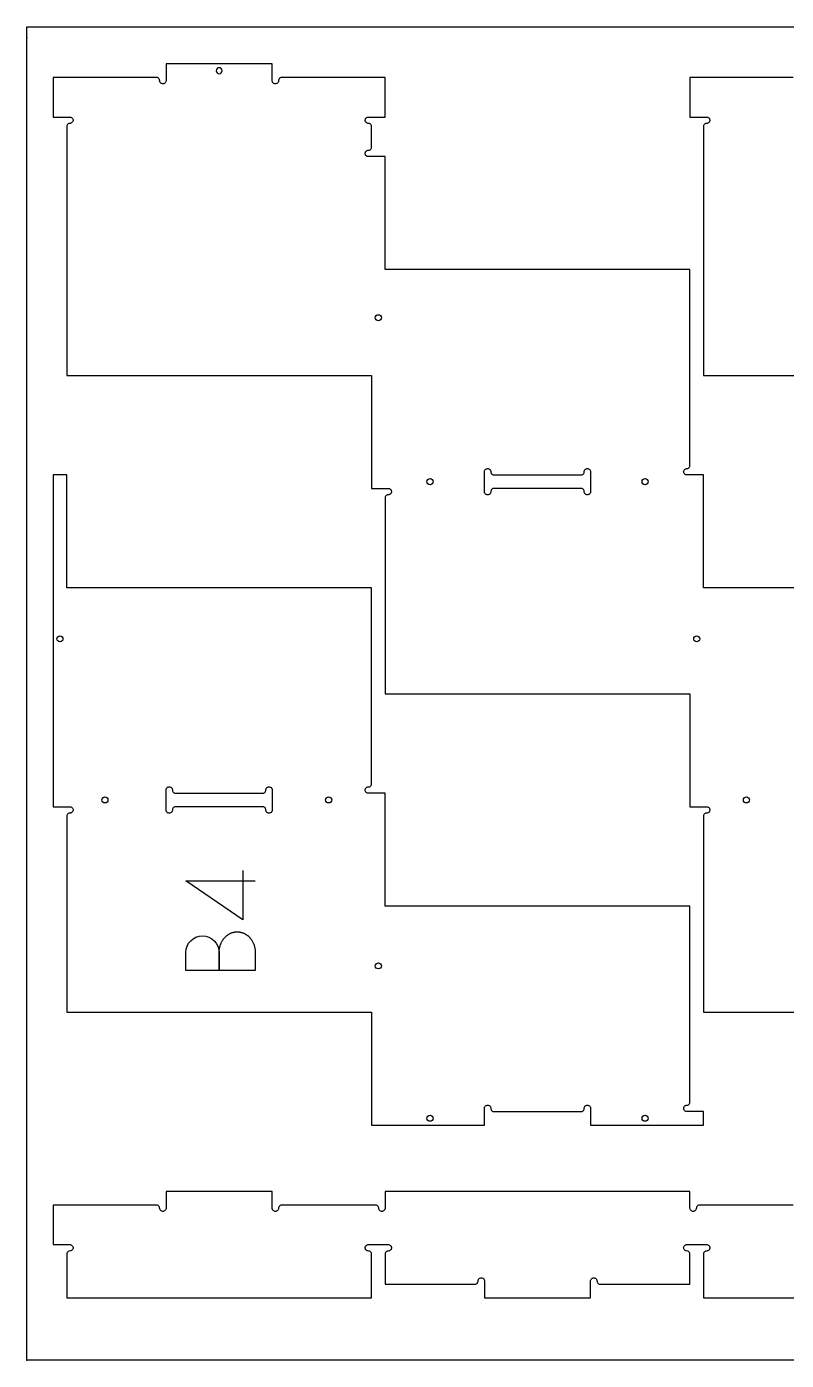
# Model space of a CAD drawing. Header units: inches. Extents: x 0 to 304, y 0 to 160.
# Drawn here: x 0 to 27.33, y 0 to 48 of the extents above; entities that cross this region are included whole.
import ezdxf

# ---------------------------------------------------------------- set-up
doc = ezdxf.new("R2010")
doc.units = ezdxf.units.IN
doc.header["$MEASUREMENT"] = 0
for name, color, linetype in [('000_NOTES', 6, 'Continuous'), ('CUT_HOLE', 1, 'Continuous'), ('CUT_number', 3, 'Continuous'), ('CUT_THRU', 7, 'Continuous')]:
    doc.layers.add(name, color=color, linetype=linetype)

# ---------------------------------------------------------------- blocks, each defined once
blk = doc.blocks.new('FASTENER')
blk.add_circle((0, 0), 0.109)

msp = doc.modelspace()

# ---------------------------------------------------------------- linework, layer by layer
at = {"layer": '000_NOTES'}
msp.add_lwpolyline([(0, 0), (0, 48), (96, 48), (96, 0)], close=True, dxfattribs=at)
at = {"layer": 'CUT_number'}
msp.add_lwpolyline([(7.776, 17.634), (7.776, 15.859), (5.726, 17.259), (8.226, 17.259)], dxfattribs=at)
msp.add_lwpolyline([(8.226, 14.026), (5.726, 14.026), (5.726, 14.676, -1), (6.926, 14.676), (6.926, 14.026), (6.926, 14.676), (6.926, 14.695), (6.926, 14.714), (6.927, 14.733), (6.929, 14.752), (6.931, 14.771), (6.933, 14.79), (6.936, 14.808), (6.939, 14.826), (6.942, 14.845), (6.946, 14.863), (6.95, 14.88), (6.955, 14.898), (6.96, 14.915), (6.965, 14.933), (6.971, 14.95), (6.977, 14.967), (6.983, 14.983), (6.99, 15), (6.997, 15.016), (7.004, 15.032), (7.012, 15.048), (7.02, 15.063), (7.028, 15.078), (7.037, 15.093), (7.045, 15.108), (7.055, 15.123), (7.064, 15.137), (7.074, 15.151), (7.084, 15.165), (7.094, 15.178), (7.105, 15.191), (7.116, 15.204), (7.127, 15.216), (7.139, 15.229), (7.15, 15.241), (7.162, 15.252), (7.174, 15.263), (7.187, 15.274), (7.199, 15.285), (7.212, 15.295), (7.225, 15.305), (7.239, 15.314), (7.252, 15.324), (7.266, 15.332), (7.28, 15.341), (7.294, 15.349), (7.308, 15.357), (7.323, 15.364), (7.337, 15.371), (7.352, 15.377), (7.367, 15.383), (7.382, 15.389), (7.398, 15.394), (7.413, 15.399), (7.429, 15.403), (7.445, 15.407), (7.461, 15.411), (7.477, 15.414), (7.493, 15.417), (7.509, 15.419), (7.526, 15.42), (7.542, 15.422), (7.559, 15.422), (7.576, 15.423), (7.592, 15.422), (7.609, 15.422), (7.626, 15.42), (7.642, 15.419), (7.658, 15.417), (7.675, 15.414), (7.691, 15.411), (7.707, 15.407), (7.722, 15.403), (7.738, 15.399), (7.754, 15.394), (7.769, 15.389), (7.784, 15.383), (7.799, 15.377), (7.814, 15.371), (7.829, 15.364), (7.843, 15.357), (7.857, 15.349), (7.871, 15.341), (7.885, 15.332), (7.899, 15.324), (7.913, 15.314), (7.926, 15.305), (7.939, 15.295), (7.952, 15.285), (7.964, 15.274), (7.977, 15.263), (7.989, 15.252), (8.001, 15.241), (8.013, 15.229), (8.024, 15.216), (8.035, 15.204), (8.046, 15.191), (8.057, 15.178), (8.067, 15.165), (8.077, 15.151), (8.087, 15.137), (8.096, 15.123), (8.106, 15.108), (8.115, 15.093), (8.123, 15.078), (8.131, 15.063), (8.139, 15.048), (8.147, 15.032), (8.154, 15.016), (8.161, 15), (8.168, 14.983), (8.174, 14.967), (8.18, 14.95), (8.186, 14.933), (8.191, 14.915), (8.196, 14.898), (8.201, 14.88), (8.205, 14.863), (8.209, 14.845), (8.212, 14.826), (8.215, 14.808), (8.218, 14.79), (8.22, 14.771), (8.222, 14.752), (8.224, 14.733), (8.225, 14.714), (8.225, 14.695), (8.226, 14.676)], format="xyb", close=True, dxfattribs=at)
at = {"layer": 'CUT_THRU'}
for points in [[(35.325, 27.805, 0), (24.353, 27.805, 0), (24.353, 31.867, 0), (23.754, 31.867, 0), (23.734, 31.868, 0), (23.714, 31.874, 0), (23.696, 31.882, 0), (23.68, 31.894, 0), (23.666, 31.908, 0), (23.654, 31.924, 0), (23.646, 31.942, 0), (23.641, 31.961, 0), (23.639, 31.981, 0), (23.641, 32.001, 0), (23.646, 32.02, 0), (23.654, 32.039, 0), (23.666, 32.055, 0), (23.68, 32.069, 0), (23.696, 32.08, 0), (23.714, 32.089, 0), (23.734, 32.094, 0), (23.773, 32.098, 0), (23.793, 32.103, 0), (23.811, 32.111, 0), (23.827, 32.123, 0), (23.841, 32.137, 0), (23.853, 32.153, 0), (23.861, 32.171, 0), (23.866, 32.191, 0), (23.868, 32.21, 0), (23.868, 39.262, 0), (12.896, 39.262, 0), (12.896, 43.323, 0), (12.297, 43.323, 0), (12.277, 43.325, 0), (12.258, 43.33, 0), (12.24, 43.339, 0), (12.223, 43.35, 0), (12.209, 43.364, 0), (12.198, 43.381, 0), (12.189, 43.399, 0), (12.184, 43.418, 0), (12.182, 43.438, 0), (12.184, 43.458, 0), (12.189, 43.477, 0), (12.198, 43.495, 0), (12.209, 43.512, 0), (12.223, 43.526, 0), (12.24, 43.537, 0), (12.258, 43.546, 0), (12.277, 43.551, 0), (12.317, 43.554, 0), (12.336, 43.559, 0), (12.354, 43.568, 0), (12.37, 43.579, 0), (12.385, 43.593, 0), (12.396, 43.61, 0), (12.405, 43.628, 0), (12.41, 43.647, 0), (12.411, 43.667, 0), (12.411, 44.404, 0), (12.41, 44.424, 0), (12.405, 44.443, 0), (12.396, 44.461, 0), (12.385, 44.478, 0), (12.37, 44.492, 0), (12.354, 44.503, 0), (12.336, 44.512, 0), (12.317, 44.517, 0), (12.277, 44.52, 0), (12.258, 44.526, 0), (12.24, 44.534, 0), (12.223, 44.546, 0), (12.209, 44.56, 0), (12.198, 44.576, 0), (12.189, 44.594, 0), (12.184, 44.613, 0), (12.182, 44.633, 0), (12.184, 44.653, 0), (12.189, 44.672, 0), (12.198, 44.691, 0), (12.209, 44.707, 0), (12.223, 44.721, 0), (12.24, 44.733, 0), (12.258, 44.741, 0), (12.277, 44.746, 0), (12.297, 44.748, 0), (12.896, 44.748, 0), (12.896, 46.172, 0), (9.179, 46.172, 0), (9.159, 46.171, 0), (9.14, 46.165, 0), (9.121, 46.157, 0), (9.105, 46.146, 0), (9.091, 46.131, 0), (9.08, 46.115, 0), (9.071, 46.097, 0), (9.066, 46.078, 0), (9.062, 46.038, 0), (9.057, 46.019, 0), (9.049, 46, 0), (9.037, 45.984, 0), (9.023, 45.97, 0), (9.007, 45.959, 0), (8.989, 45.95, 0), (8.969, 45.945, 0), (8.95, 45.943, 0), (8.93, 45.945, 0), (8.91, 45.95, 0), (8.892, 45.959, 0), (8.876, 45.97, 0), (8.862, 45.984, 0), (8.85, 46, 0), (8.842, 46.019, 0), (8.837, 46.038, 0), (8.835, 46.058, 0), (8.835, 46.657, 0), (5.016, 46.657, 0), (5.016, 46.058, 0), (5.014, 46.038, 0), (5.009, 46.019, 0), (5.001, 46, 0), (4.989, 45.984, 0), (4.975, 45.97, 0), (4.959, 45.959, 0), (4.941, 45.95, 0), (4.921, 45.945, 0), (4.902, 45.943, 0), (4.882, 45.945, 0), (4.862, 45.95, 0), (4.844, 45.959, 0), (4.828, 45.97, 0), (4.814, 45.984, 0), (4.802, 46, 0), (4.794, 46.019, 0), (4.789, 46.038, 0), (4.785, 46.078, 0), (4.78, 46.097, 0), (4.772, 46.115, 0), (4.76, 46.131, 0), (4.746, 46.146, 0), (4.73, 46.157, 0), (4.712, 46.165, 0), (4.692, 46.171, 0), (4.672, 46.172, 0), (0.955, 46.172, 0), (0.955, 44.748, 0), (1.554, 44.748, 0), (1.574, 44.746, 0), (1.593, 44.741, 0), (1.612, 44.733, 0), (1.628, 44.721, 0), (1.642, 44.707, 0), (1.654, 44.691, 0), (1.662, 44.672, 0), (1.667, 44.653, 0), (1.669, 44.633, 0), (1.667, 44.613, 0), (1.662, 44.594, 0), (1.654, 44.576, 0), (1.642, 44.56, 0), (1.628, 44.546, 0), (1.612, 44.534, 0), (1.593, 44.526, 0), (1.574, 44.52, 0), (1.534, 44.517, 0), (1.515, 44.512, 0), (1.497, 44.503, 0), (1.481, 44.492, 0), (1.467, 44.478, 0), (1.455, 44.461, 0), (1.447, 44.443, 0), (1.441, 44.424, 0), (1.44, 44.404, 0), (1.44, 35.443, 0), (12.411, 35.443, 0), (12.411, 31.382, 0), (13.011, 31.382, 0), (13.031, 31.38, 0), (13.05, 31.375, 0), (13.068, 31.366, 0), (13.085, 31.355, 0), (13.099, 31.341, 0), (13.11, 31.324, 0), (13.119, 31.306, 0), (13.124, 31.287, 0), (13.126, 31.267, 0), (13.124, 31.247, 0), (13.119, 31.228, 0), (13.11, 31.21, 0), (13.099, 31.194, 0), (13.085, 31.179, 0), (13.068, 31.168, 0), (13.05, 31.159, 0), (13.031, 31.154, 0), (12.991, 31.151, 0), (12.972, 31.146, 0), (12.954, 31.137, 0), (12.937, 31.126, 0), (12.923, 31.112, 0), (12.912, 31.095, 0), (12.903, 31.077, 0), (12.898, 31.058, 0), (12.896, 31.038, 0), (12.896, 23.986, 0), (23.868, 23.986, 0), (23.868, 19.925, 0), (24.468, 19.925, 0), (24.488, 19.923, 0), (24.507, 19.918, 0), (24.525, 19.91, 0), (24.541, 19.898, 0), (24.555, 19.884, 0), (24.567, 19.868, 0), (24.575, 19.85, 0), (24.581, 19.83, 0), (24.582, 19.81, 0), (24.581, 19.791, 0), (24.575, 19.771, 0), (24.567, 19.753, 0), (24.555, 19.737, 0), (24.541, 19.723, 0), (24.525, 19.711, 0), (24.507, 19.703, 0), (24.488, 19.698, 0), (24.448, 19.694, 0), (24.428, 19.689, 0), (24.41, 19.681, 0), (24.394, 19.669, 0), (24.38, 19.655, 0), (24.368, 19.639, 0), (24.36, 19.621, 0), (24.355, 19.601, 0), (24.353, 19.581, 0), (24.353, 12.53, 0), (35.325, 12.53, 0)], [(27.586, 46.172, 0), (23.868, 46.172, 0), (23.868, 44.748, 0), (24.468, 44.748, 0), (24.488, 44.746, 0), (24.507, 44.741, 0), (24.525, 44.733, 0), (24.541, 44.721, 0), (24.555, 44.707, 0), (24.567, 44.691, 0), (24.575, 44.672, 0), (24.581, 44.653, 0), (24.582, 44.633, 0), (24.581, 44.613, 0), (24.575, 44.594, 0), (24.567, 44.576, 0), (24.555, 44.56, 0), (24.541, 44.546, 0), (24.525, 44.534, 0), (24.507, 44.526, 0), (24.488, 44.52, 0), (24.448, 44.517, 0), (24.428, 44.512, 0), (24.41, 44.503, 0), (24.394, 44.492, 0), (24.38, 44.478, 0), (24.368, 44.461, 0), (24.36, 44.443, 0), (24.355, 44.424, 0), (24.353, 44.404, 0), (24.353, 35.443, 0), (35.325, 35.443, 0)], [(27.586, 5.589, 0), (24.212, 5.589, 0), (24.192, 5.587, 0), (24.173, 5.582, 0), (24.155, 5.574, 0), (24.138, 5.562, 0), (24.124, 5.548, 0), (24.113, 5.532, 0), (24.104, 5.513, 0), (24.099, 5.494, 0), (24.096, 5.454, 0), (24.09, 5.435, 0), (24.082, 5.417, 0), (24.07, 5.401, 0), (24.056, 5.387, 0), (24.04, 5.375, 0), (24.022, 5.367, 0), (24.003, 5.361, 0), (23.983, 5.36, 0), (23.963, 5.361, 0), (23.943, 5.367, 0), (23.925, 5.375, 0), (23.909, 5.387, 0), (23.895, 5.401, 0), (23.883, 5.417, 0), (23.875, 5.435, 0), (23.87, 5.454, 0), (23.868, 5.474, 0), (23.868, 6.074, 0), (12.896, 6.074, 0), (12.896, 5.474, 0), (12.895, 5.454, 0), (12.89, 5.435, 0), (12.881, 5.417, 0), (12.87, 5.401, 0), (12.855, 5.387, 0), (12.839, 5.375, 0), (12.821, 5.367, 0), (12.802, 5.361, 0), (12.782, 5.36, 0), (12.762, 5.361, 0), (12.743, 5.367, 0), (12.725, 5.375, 0), (12.708, 5.387, 0), (12.694, 5.401, 0), (12.683, 5.417, 0), (12.674, 5.435, 0), (12.669, 5.454, 0), (12.666, 5.494, 0), (12.66, 5.513, 0), (12.652, 5.532, 0), (12.64, 5.548, 0), (12.626, 5.562, 0), (12.61, 5.574, 0), (12.592, 5.582, 0), (12.573, 5.587, 0), (12.553, 5.589, 0), (9.179, 5.589, 0), (9.159, 5.587, 0), (9.14, 5.582, 0), (9.121, 5.574, 0), (9.105, 5.562, 0), (9.091, 5.548, 0), (9.08, 5.532, 0), (9.071, 5.513, 0), (9.066, 5.494, 0), (9.062, 5.454, 0), (9.057, 5.435, 0), (9.049, 5.417, 0), (9.037, 5.401, 0), (9.023, 5.387, 0), (9.007, 5.375, 0), (8.989, 5.367, 0), (8.969, 5.361, 0), (8.95, 5.36, 0), (8.93, 5.361, 0), (8.91, 5.367, 0), (8.892, 5.375, 0), (8.876, 5.387, 0), (8.862, 5.401, 0), (8.85, 5.417, 0), (8.842, 5.435, 0), (8.837, 5.454, 0), (8.835, 5.474, 0), (8.835, 6.074, 0), (5.016, 6.074, 0), (5.016, 5.474, 0), (5.014, 5.454, 0), (5.009, 5.435, 0), (5.001, 5.417, 0), (4.989, 5.401, 0), (4.975, 5.387, 0), (4.959, 5.375, 0), (4.941, 5.367, 0), (4.921, 5.361, 0), (4.902, 5.36, 0), (4.882, 5.361, 0), (4.862, 5.367, 0), (4.844, 5.375, 0), (4.828, 5.387, 0), (4.814, 5.401, 0), (4.802, 5.417, 0), (4.794, 5.435, 0), (4.789, 5.454, 0), (4.785, 5.494, 0), (4.78, 5.513, 0), (4.772, 5.532, 0), (4.76, 5.548, 0), (4.746, 5.562, 0), (4.73, 5.574, 0), (4.712, 5.582, 0), (4.692, 5.587, 0), (4.672, 5.589, 0), (0.955, 5.589, 0), (0.955, 4.164, 0), (1.554, 4.164, 0), (1.574, 4.163, 0), (1.593, 4.158, 0), (1.612, 4.149, 0), (1.628, 4.138, 0), (1.642, 4.124, 0), (1.654, 4.107, 0), (1.662, 4.089, 0), (1.667, 4.07, 0), (1.669, 4.05, 0), (1.667, 4.03, 0), (1.662, 4.011, 0), (1.654, 3.993, 0), (1.642, 3.976, 0), (1.628, 3.962, 0), (1.612, 3.951, 0), (1.593, 3.942, 0), (1.574, 3.937, 0), (1.534, 3.934, 0), (1.515, 3.928, 0), (1.497, 3.92, 0), (1.481, 3.908, 0), (1.467, 3.894, 0), (1.455, 3.878, 0), (1.447, 3.86, 0), (1.441, 3.841, 0), (1.44, 3.821, 0), (1.44, 2.255, 0), (12.411, 2.255, 0), (12.411, 3.821, 0), (12.41, 3.841, 0), (12.405, 3.86, 0), (12.396, 3.878, 0), (12.385, 3.894, 0), (12.37, 3.908, 0), (12.354, 3.92, 0), (12.336, 3.928, 0), (12.317, 3.934, 0), (12.277, 3.937, 0), (12.258, 3.942, 0), (12.24, 3.951, 0), (12.223, 3.962, 0), (12.209, 3.976, 0), (12.198, 3.993, 0), (12.189, 4.011, 0), (12.184, 4.03, 0), (12.182, 4.05, 0), (12.184, 4.07, 0), (12.189, 4.089, 0), (12.198, 4.107, 0), (12.209, 4.124, 0), (12.223, 4.138, 0), (12.24, 4.149, 0), (12.258, 4.158, 0), (12.277, 4.163, 0), (12.297, 4.164, 0), (13.011, 4.164, 0), (13.031, 4.163, 0), (13.05, 4.158, 0), (13.068, 4.149, 0), (13.085, 4.138, 0), (13.099, 4.124, 0), (13.11, 4.107, 0), (13.119, 4.089, 0), (13.124, 4.07, 0), (13.126, 4.05, 0), (13.124, 4.03, 0), (13.119, 4.011, 0), (13.11, 3.993, 0), (13.099, 3.976, 0), (13.085, 3.962, 0), (13.068, 3.951, 0), (13.05, 3.942, 0), (13.031, 3.937, 0), (12.991, 3.934, 0), (12.972, 3.928, 0), (12.954, 3.92, 0), (12.937, 3.908, 0), (12.923, 3.894, 0), (12.912, 3.878, 0), (12.903, 3.86, 0), (12.898, 3.841, 0), (12.896, 3.821, 0), (12.896, 2.74, 0), (16.129, 2.74, 0), (16.149, 2.742, 0), (16.168, 2.747, 0), (16.186, 2.755, 0), (16.203, 2.767, 0), (16.217, 2.781, 0), (16.228, 2.797, 0), (16.237, 2.815, 0), (16.242, 2.835, 0), (16.245, 2.874, 0), (16.251, 2.894, 0), (16.259, 2.912, 0), (16.27, 2.928, 0), (16.285, 2.942, 0), (16.301, 2.954, 0), (16.319, 2.962, 0), (16.338, 2.967, 0), (16.358, 2.969, 0), (16.378, 2.967, 0), (16.397, 2.962, 0), (16.416, 2.954, 0), (16.432, 2.942, 0), (16.446, 2.928, 0), (16.457, 2.912, 0), (16.466, 2.894, 0), (16.471, 2.874, 0), (16.473, 2.855, 0), (16.473, 2.255, 0), (20.292, 2.255, 0), (20.292, 2.855, 0), (20.293, 2.874, 0), (20.299, 2.894, 0), (20.307, 2.912, 0), (20.319, 2.928, 0), (20.333, 2.942, 0), (20.349, 2.954, 0), (20.367, 2.962, 0), (20.386, 2.967, 0), (20.406, 2.969, 0), (20.426, 2.967, 0), (20.445, 2.962, 0), (20.464, 2.954, 0), (20.48, 2.942, 0), (20.494, 2.928, 0), (20.505, 2.912, 0), (20.514, 2.894, 0), (20.519, 2.874, 0), (20.523, 2.835, 0), (20.528, 2.815, 0), (20.536, 2.797, 0), (20.548, 2.781, 0), (20.562, 2.767, 0), (20.578, 2.755, 0), (20.596, 2.747, 0), (20.616, 2.742, 0), (20.635, 2.74, 0), (23.868, 2.74, 0), (23.868, 3.821, 0), (23.866, 3.841, 0), (23.861, 3.86, 0), (23.853, 3.878, 0), (23.841, 3.894, 0), (23.827, 3.908, 0), (23.811, 3.92, 0), (23.793, 3.928, 0), (23.773, 3.934, 0), (23.734, 3.937, 0), (23.714, 3.942, 0), (23.696, 3.951, 0), (23.68, 3.962, 0), (23.666, 3.976, 0), (23.654, 3.993, 0), (23.646, 4.011, 0), (23.641, 4.03, 0), (23.639, 4.05, 0), (23.641, 4.07, 0), (23.646, 4.089, 0), (23.654, 4.107, 0), (23.666, 4.124, 0), (23.68, 4.138, 0), (23.696, 4.149, 0), (23.714, 4.158, 0), (23.734, 4.163, 0), (23.754, 4.164, 0), (24.468, 4.164, 0), (24.488, 4.163, 0), (24.507, 4.158, 0), (24.525, 4.149, 0), (24.541, 4.138, 0), (24.555, 4.124, 0), (24.567, 4.107, 0), (24.575, 4.089, 0), (24.581, 4.07, 0), (24.582, 4.05, 0), (24.581, 4.03, 0), (24.575, 4.011, 0), (24.567, 3.993, 0), (24.555, 3.976, 0), (24.541, 3.962, 0), (24.525, 3.951, 0), (24.507, 3.942, 0), (24.488, 3.937, 0), (24.448, 3.934, 0), (24.428, 3.928, 0), (24.41, 3.92, 0), (24.394, 3.908, 0), (24.38, 3.894, 0), (24.368, 3.878, 0), (24.36, 3.86, 0), (24.355, 3.841, 0), (24.353, 3.821, 0), (24.353, 2.255, 0), (35.325, 2.255, 0)]]:
    msp.add_polyline3d(points, dxfattribs=at)
for points in [[(12.411, 12.53, 0), (12.411, 8.468, 0), (16.473, 8.468, 0), (16.473, 9.068, 0), (16.475, 9.088, 0), (16.48, 9.107, 0), (16.488, 9.125, 0), (16.5, 9.142, 0), (16.514, 9.156, 0), (16.53, 9.167, 0), (16.548, 9.176, 0), (16.567, 9.181, 0), (16.587, 9.182, 0), (16.607, 9.181, 0), (16.627, 9.176, 0), (16.645, 9.167, 0), (16.661, 9.156, 0), (16.675, 9.142, 0), (16.687, 9.125, 0), (16.695, 9.107, 0), (16.7, 9.088, 0), (16.704, 9.048, 0), (16.709, 9.029, 0), (16.717, 9.011, 0), (16.729, 8.994, 0), (16.743, 8.98, 0), (16.759, 8.969, 0), (16.777, 8.96, 0), (16.797, 8.955, 0), (16.817, 8.953, 0), (19.948, 8.953, 0), (19.968, 8.955, 0), (19.987, 8.96, 0), (20.005, 8.969, 0), (20.022, 8.98, 0), (20.036, 8.994, 0), (20.047, 9.011, 0), (20.056, 9.029, 0), (20.061, 9.048, 0), (20.064, 9.088, 0), (20.069, 9.107, 0), (20.078, 9.125, 0), (20.089, 9.142, 0), (20.104, 9.156, 0), (20.12, 9.167, 0), (20.138, 9.176, 0), (20.157, 9.181, 0), (20.177, 9.182, 0), (20.197, 9.181, 0), (20.216, 9.176, 0), (20.234, 9.167, 0), (20.251, 9.156, 0), (20.265, 9.142, 0), (20.276, 9.125, 0), (20.285, 9.107, 0), (20.29, 9.088, 0), (20.292, 9.068, 0), (20.292, 8.468, 0), (24.353, 8.468, 0), (24.353, 8.953, 0), (23.754, 8.953, 0), (23.734, 8.955, 0), (23.714, 8.96, 0), (23.696, 8.969, 0), (23.68, 8.98, 0), (23.666, 8.994, 0), (23.654, 9.011, 0), (23.646, 9.029, 0), (23.641, 9.048, 0), (23.639, 9.068, 0), (23.641, 9.088, 0), (23.646, 9.107, 0), (23.654, 9.125, 0), (23.666, 9.142, 0), (23.68, 9.156, 0), (23.696, 9.167, 0), (23.714, 9.176, 0), (23.734, 9.181, 0), (23.773, 9.184, 0), (23.793, 9.189, 0), (23.811, 9.198, 0), (23.827, 9.209, 0), (23.841, 9.223, 0), (23.853, 9.24, 0), (23.861, 9.258, 0), (23.866, 9.277, 0), (23.868, 9.297, 0), (23.868, 16.349, 0), (12.896, 16.349, 0), (12.896, 20.41, 0), (12.297, 20.41, 0), (12.277, 20.412, 0), (12.258, 20.417, 0), (12.24, 20.425, 0), (12.223, 20.437, 0), (12.209, 20.451, 0), (12.198, 20.467, 0), (12.189, 20.485, 0), (12.184, 20.505, 0), (12.182, 20.525, 0), (12.184, 20.544, 0), (12.189, 20.564, 0), (12.198, 20.582, 0), (12.209, 20.598, 0), (12.223, 20.612, 0), (12.24, 20.624, 0), (12.258, 20.632, 0), (12.277, 20.637, 0), (12.317, 20.641, 0), (12.336, 20.646, 0), (12.354, 20.655, 0), (12.37, 20.666, 0), (12.385, 20.68, 0), (12.396, 20.696, 0), (12.405, 20.715, 0), (12.41, 20.734, 0), (12.411, 20.754, 0), (12.411, 27.805, 0), (1.44, 27.805, 0), (1.44, 31.867, 0), (0.955, 31.867, 0), (0.955, 19.925, 0), (1.554, 19.925, 0), (1.574, 19.923, 0), (1.593, 19.918, 0), (1.612, 19.91, 0), (1.628, 19.898, 0), (1.642, 19.884, 0), (1.654, 19.868, 0), (1.662, 19.85, 0), (1.667, 19.83, 0), (1.669, 19.81, 0), (1.667, 19.791, 0), (1.662, 19.771, 0), (1.654, 19.753, 0), (1.642, 19.737, 0), (1.628, 19.723, 0), (1.612, 19.711, 0), (1.593, 19.703, 0), (1.574, 19.698, 0), (1.534, 19.694, 0), (1.515, 19.689, 0), (1.497, 19.681, 0), (1.481, 19.669, 0), (1.467, 19.655, 0), (1.455, 19.639, 0), (1.447, 19.621, 0), (1.441, 19.601, 0), (1.44, 19.581, 0), (1.44, 12.53, 0), (12.411, 12.53, 0)], [(16.717, 31.924, 0), (16.729, 31.908, 0), (16.743, 31.894, 0), (16.759, 31.882, 0), (16.777, 31.874, 0), (16.797, 31.868, 0), (16.817, 31.867, 0), (19.948, 31.867, 0), (19.968, 31.868, 0), (19.987, 31.874, 0), (20.005, 31.882, 0), (20.022, 31.894, 0), (20.036, 31.908, 0), (20.047, 31.924, 0), (20.056, 31.942, 0), (20.061, 31.961, 0), (20.064, 32.001, 0), (20.069, 32.02, 0), (20.078, 32.039, 0), (20.089, 32.055, 0), (20.104, 32.069, 0), (20.12, 32.08, 0), (20.138, 32.089, 0), (20.157, 32.094, 0), (20.177, 32.096, 0), (20.197, 32.094, 0), (20.216, 32.089, 0), (20.234, 32.08, 0), (20.251, 32.069, 0), (20.265, 32.055, 0), (20.276, 32.039, 0), (20.285, 32.02, 0), (20.29, 32.001, 0), (20.292, 31.981, 0), (20.292, 31.267, 0), (20.29, 31.247, 0), (20.285, 31.228, 0), (20.276, 31.21, 0), (20.265, 31.194, 0), (20.251, 31.179, 0), (20.234, 31.168, 0), (20.216, 31.159, 0), (20.197, 31.154, 0), (20.177, 31.153, 0), (20.157, 31.154, 0), (20.138, 31.159, 0), (20.12, 31.168, 0), (20.104, 31.179, 0), (20.089, 31.194, 0), (20.078, 31.21, 0), (20.069, 31.228, 0), (20.064, 31.247, 0), (20.061, 31.287, 0), (20.056, 31.306, 0), (20.047, 31.324, 0), (20.036, 31.341, 0), (20.022, 31.355, 0), (20.005, 31.366, 0), (19.987, 31.375, 0), (19.968, 31.38, 0), (19.948, 31.382, 0), (16.817, 31.382, 0), (16.797, 31.38, 0), (16.777, 31.375, 0), (16.759, 31.366, 0), (16.743, 31.355, 0), (16.729, 31.341, 0), (16.717, 31.324, 0), (16.709, 31.306, 0), (16.704, 31.287, 0), (16.7, 31.247, 0), (16.695, 31.228, 0), (16.687, 31.21, 0), (16.675, 31.194, 0), (16.661, 31.179, 0), (16.645, 31.168, 0), (16.627, 31.159, 0), (16.607, 31.154, 0), (16.587, 31.153, 0), (16.567, 31.154, 0), (16.548, 31.159, 0), (16.53, 31.168, 0), (16.514, 31.179, 0), (16.5, 31.194, 0), (16.488, 31.21, 0), (16.48, 31.228, 0), (16.475, 31.247, 0), (16.473, 31.267, 0), (16.473, 31.981, 0), (16.475, 32.001, 0), (16.48, 32.02, 0), (16.488, 32.039, 0), (16.5, 32.055, 0), (16.514, 32.069, 0), (16.53, 32.08, 0), (16.548, 32.089, 0), (16.567, 32.094, 0), (16.587, 32.096, 0), (16.607, 32.094, 0), (16.627, 32.089, 0), (16.645, 32.08, 0), (16.661, 32.069, 0), (16.675, 32.055, 0), (16.687, 32.039, 0), (16.695, 32.02, 0), (16.7, 32.001, 0), (16.704, 31.961, 0), (16.709, 31.942, 0), (16.717, 31.924, 0)], [(8.82, 20.582, 0), (8.828, 20.564, 0), (8.833, 20.544, 0), (8.835, 20.525, 0), (8.835, 19.81, 0), (8.833, 19.791, 0), (8.828, 19.771, 0), (8.82, 19.753, 0), (8.808, 19.737, 0), (8.794, 19.723, 0), (8.778, 19.711, 0), (8.76, 19.703, 0), (8.74, 19.698, 0), (8.72, 19.696, 0), (8.701, 19.698, 0), (8.681, 19.703, 0), (8.663, 19.711, 0), (8.647, 19.723, 0), (8.633, 19.737, 0), (8.621, 19.753, 0), (8.613, 19.771, 0), (8.608, 19.791, 0), (8.604, 19.83, 0), (8.599, 19.85, 0), (8.591, 19.868, 0), (8.579, 19.884, 0), (8.565, 19.898, 0), (8.549, 19.91, 0), (8.531, 19.918, 0), (8.511, 19.923, 0), (8.491, 19.925, 0), (5.36, 19.925, 0), (5.34, 19.923, 0), (5.321, 19.918, 0), (5.303, 19.91, 0), (5.286, 19.898, 0), (5.272, 19.884, 0), (5.261, 19.868, 0), (5.252, 19.85, 0), (5.247, 19.83, 0), (5.244, 19.791, 0), (5.238, 19.771, 0), (5.23, 19.753, 0), (5.218, 19.737, 0), (5.204, 19.723, 0), (5.17, 19.703, 0), (5.151, 19.698, 0), (5.131, 19.696, 0), (5.111, 19.698, 0), (5.092, 19.703, 0), (5.073, 19.711, 0), (5.057, 19.723, 0), (5.043, 19.737, 0), (5.031, 19.753, 0), (5.023, 19.771, 0), (5.018, 19.791, 0), (5.016, 19.81, 0), (5.016, 20.525, 0), (5.018, 20.544, 0), (5.023, 20.564, 0), (5.031, 20.582, 0), (5.043, 20.598, 0), (5.057, 20.612, 0), (5.073, 20.624, 0), (5.092, 20.632, 0), (5.111, 20.637, 0), (5.131, 20.639, 0), (5.151, 20.637, 0), (5.17, 20.632, 0), (5.188, 20.624, 0), (5.204, 20.612, 0), (5.218, 20.598, 0), (5.23, 20.582, 0), (5.238, 20.564, 0), (5.244, 20.544, 0), (5.247, 20.505, 0), (5.252, 20.485, 0), (5.261, 20.467, 0), (5.272, 20.451, 0), (5.286, 20.437, 0), (5.303, 20.425, 0), (5.321, 20.417, 0), (5.34, 20.412, 0), (5.36, 20.41, 0), (8.491, 20.41, 0), (8.511, 20.412, 0), (8.531, 20.417, 0), (8.549, 20.425, 0), (8.565, 20.437, 0), (8.579, 20.451, 0), (8.591, 20.467, 0), (8.599, 20.485, 0), (8.604, 20.505, 0), (8.608, 20.544, 0), (8.613, 20.564, 0), (8.621, 20.582, 0), (8.633, 20.598, 0), (8.647, 20.612, 0), (8.663, 20.624, 0), (8.681, 20.632, 0), (8.701, 20.637, 0), (8.72, 20.639, 0), (8.74, 20.637, 0), (8.76, 20.632, 0), (8.778, 20.624, 0), (8.794, 20.612, 0), (8.808, 20.598, 0), (8.82, 20.582, 0)]]:
    msp.add_polyline3d(points, close=True, dxfattribs=at)
for p in [(0, 47.612), (0, 0)]:
    msp.add_point(p, dxfattribs=at)

# ---------------------------------------------------------------- block references
at = {"layer": 'CUT_HOLE', "extrusion": (0, 0, -1), "rotation": 270}
msp.add_blockref('FASTENER', (-6.926, 46.415), dxfattribs=at)
at = {"layer": 'CUT_HOLE', "rotation": 90}
for p in [(12.654, 37.524), (14.513, 31.624), (22.252, 31.624), (1.197, 25.967), (24.111, 25.967), (2.814, 20.168), (10.866, 20.168), (25.899, 20.168), (12.654, 14.197), (14.513, 8.711), (22.252, 8.711)]:
    msp.add_blockref('FASTENER', p, dxfattribs=at)

doc.saveas('drawing.dxf')
